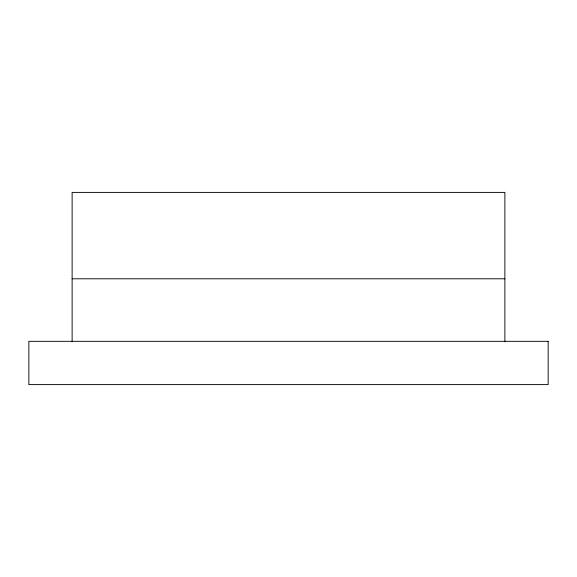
<?xml version="1.0" encoding="UTF-8"?>
<svg xmlns="http://www.w3.org/2000/svg" width="577" height="577" viewBox="0 0 577 577"><rect width="100%" height="100%" fill="white"/><g stroke="black" fill="none" stroke-linecap="round" stroke-linejoin="round"><path stroke-width="0.87" d="M72.125 278.792L504.875 278.792M504.875 341.786L504.875 192.401L72.125 192.401L72.125 341.786M548.15 341.324L28.85 341.324L28.85 384.599L548.15 384.599L548.15 341.324"/></g></svg>
